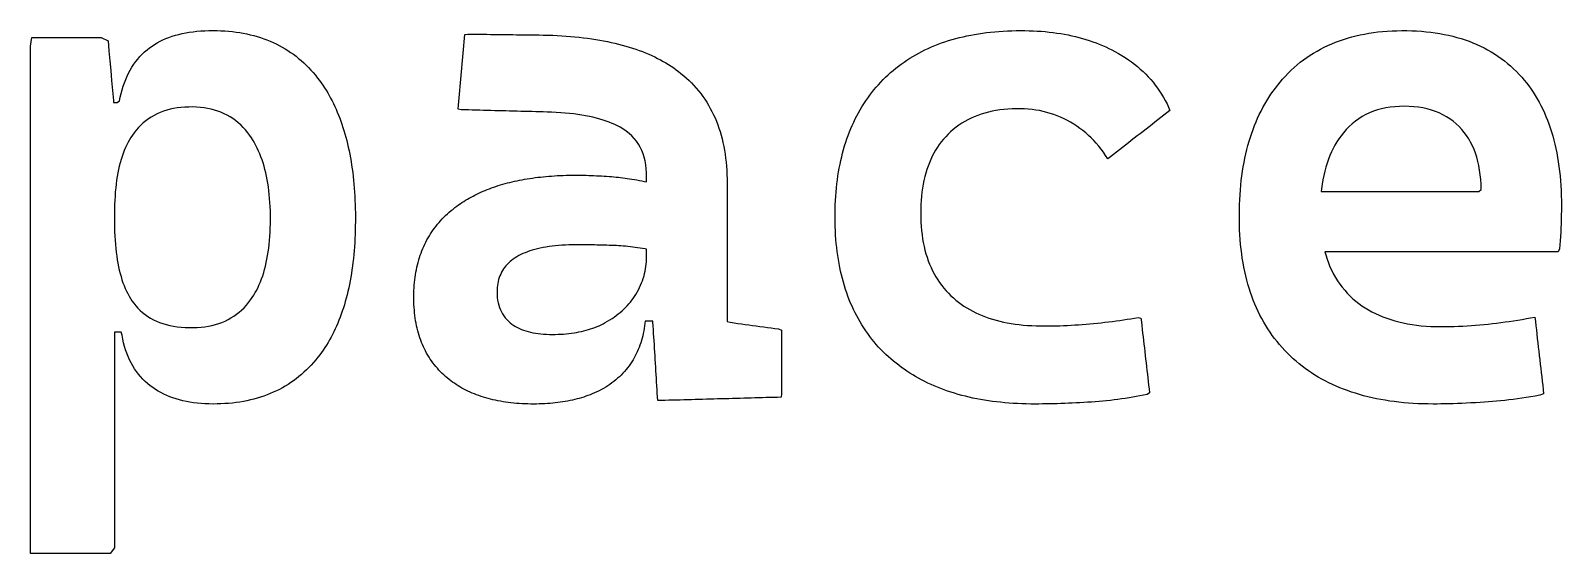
# Model space of a CAD drawing. Header units: millimetres. Extents: x 0 to 120, y 0 to 20.
# Drawn here: x 86.43 to 120, y 1.42 to 12.9 of the extents above; entities that cross this region are included whole.
import ezdxf

# ---------------------------------------------------------------- set-up
doc = ezdxf.new("R2010")
doc.units = ezdxf.units.MM
doc.layers.add('OUTLINE', color=7, linetype='Continuous')

msp = doc.modelspace()

# ---------------------------------------------------------------- linework, layer by layer
at = {"layer": 'OUTLINE'}
for points in [[(88.2441, 11.3171), (88.2466, 11.3171), (88.3235, 11.3171), (88.3756, 11.3516), (88.392, 11.4366), (88.4108, 11.5192), (88.432, 11.5995), (88.4556, 11.6774), (88.4816, 11.753), (88.51, 11.8262), (88.5408, 11.897), (88.5739, 11.9655), (88.6095, 12.0317), (88.6475, 12.0955), (88.6879, 12.157), (88.7307, 12.2161), (88.7759, 12.2728), (88.8235, 12.3272), (88.8735, 12.3792), (88.9259, 12.4289), (88.9806, 12.4763), (89.0348, 12.5189), (89.0891, 12.5578), (89.1455, 12.5947), (89.2041, 12.6294), (89.2648, 12.662), (89.3275, 12.6924), (89.3924, 12.7208), (89.4594, 12.747), (89.5286, 12.7712), (89.5998, 12.7932), (89.6732, 12.813), (89.7486, 12.8308), (89.8262, 12.8465), (89.9059, 12.86), (89.9878, 12.8714), (90.0717, 12.8807), (90.1578, 12.8879), (90.2459, 12.893), (90.3362, 12.896), (90.428, 12.8968), (90.515, 12.8957), (90.6007, 12.8928), (90.6853, 12.8882), (90.7687, 12.8817), (90.8509, 12.8735), (90.9319, 12.8635), (91.0118, 12.8517), (91.0905, 12.8381), (91.1679, 12.8227), (91.2442, 12.8055), (91.3194, 12.7865), (91.3933, 12.7657), (91.4661, 12.7432), (91.5376, 12.7188), (91.608, 12.6927), (91.6772, 12.6648), (91.7453, 12.6351), (91.8121, 12.6036), (91.8778, 12.5703), (91.9423, 12.5352), (92.0056, 12.4983), (92.0677, 12.4597), (92.1286, 12.4192), (92.1884, 12.377), (92.2469, 12.333), (92.3043, 12.2872), (92.3605, 12.2396), (92.4156, 12.1902), (92.4694, 12.139), (92.5221, 12.086), (92.5735, 12.0313), (92.6238, 11.9747), (92.6729, 11.9164), (92.7209, 11.8562), (92.7627, 11.801), (92.8002, 11.7491), (92.8368, 11.6961), (92.8724, 11.642), (92.9072, 11.5869), (92.941, 11.5307), (92.9739, 11.4735), (93.0059, 11.4151), (93.037, 11.3558), (93.0672, 11.2953), (93.0964, 11.2338), (93.1248, 11.1712), (93.1522, 11.1076), (93.1787, 11.0429), (93.2043, 10.9771), (93.2289, 10.9103), (93.2527, 10.8424), (93.2755, 10.7734), (93.2974, 10.7034), (93.3184, 10.6323), (93.3385, 10.5602), (93.3576, 10.487), (93.3759, 10.4127), (93.3932, 10.3373), (93.4096, 10.2609), (93.4251, 10.1834), (93.4397, 10.1049), (93.4533, 10.0253), (93.4661, 9.9446), (93.4779, 9.8629), (93.4888, 9.7801), (93.4988, 9.6962), (93.5079, 9.6112), (93.516, 9.5252), (93.5233, 9.4382), (93.5296, 9.3501), (93.535, 9.2609), (93.5395, 9.1706), (93.5431, 9.0793), (93.5457, 8.9869), (93.5474, 8.8934), (93.5483, 8.7989), (93.5482, 8.7037), (93.5471, 8.6094), (93.5451, 8.5162), (93.5422, 8.4241), (93.5383, 8.333), (93.5335, 8.2431), (93.5277, 8.1542), (93.521, 8.0664), (93.5133, 7.9797), (93.5047, 7.8942), (93.4951, 7.8097), (93.4846, 7.7262), (93.4732, 7.6439), (93.4608, 7.5627), (93.4475, 7.4825), (93.4332, 7.4035), (93.4179, 7.3255), (93.4018, 7.2486), (93.3846, 7.1729), (93.3666, 7.0982), (93.3476, 7.0246), (93.3276, 6.952), (93.3067, 6.8806), (93.2848, 6.8103), (93.262, 6.741), (93.2383, 6.6729), (93.2136, 6.6058), (93.188, 6.5398), (93.1614, 6.4749), (93.1339, 6.4111), (93.1054, 6.3484), (93.076, 6.2868), (93.0456, 6.2262), (93.0143, 6.1668), (92.982, 6.1085), (92.9488, 6.0512), (92.9147, 5.995), (92.8796, 5.9399), (92.8436, 5.8859), (92.8066, 5.833), (92.7687, 5.7812), (92.7277, 5.7278), (92.6796, 5.6683), (92.6303, 5.6105), (92.5798, 5.5545), (92.5281, 5.5003), (92.4753, 5.4479), (92.4213, 5.3972), (92.366, 5.3483), (92.3096, 5.3012), (92.252, 5.2559), (92.1932, 5.2124), (92.1333, 5.1706), (92.0721, 5.1306), (92.0098, 5.0924), (91.9462, 5.0559), (91.8815, 5.0213), (91.8156, 4.9884), (91.7485, 4.9573), (91.6802, 4.928), (91.6108, 4.9004), (91.5401, 4.8747), (91.4683, 4.8507), (91.3952, 4.8284), (91.321, 4.808), (91.2456, 4.7893), (91.169, 4.7725), (91.0913, 4.7573), (91.0123, 4.744), (90.9321, 4.7325), (90.8508, 4.7227), (90.7683, 4.7147), (90.6846, 4.7085), (90.5997, 4.704), (90.5136, 4.7014), (90.4263, 4.7005), (90.3371, 4.7016), (90.2498, 4.7049), (90.1643, 4.7105), (90.0806, 4.7183), (89.9989, 4.7283), (89.9189, 4.7405), (89.8409, 4.755), (89.7646, 4.7717), (89.6903, 4.7906), (89.6178, 4.8118), (89.5471, 4.8352), (89.4783, 4.8608), (89.4114, 4.8886), (89.3463, 4.9186), (89.283, 4.9509), (89.2216, 4.9854), (89.1621, 5.0222), (89.1044, 5.0611), (89.0486, 5.1023), (88.9913, 5.1486), (88.9367, 5.1973), (88.8846, 5.2483), (88.8352, 5.3017), (88.7884, 5.3574), (88.7443, 5.4155), (88.7027, 5.476), (88.6639, 5.5387), (88.6276, 5.6039), (88.594, 5.6714), (88.563, 5.7412), (88.5347, 5.8135), (88.509, 5.888), (88.4859, 5.9649), (88.4654, 6.0442), (88.4476, 6.1258), (88.4324, 6.2098), (88.408, 6.2802), (88.331, 6.2802), (88.2654, 6.2802), (88.2654, 6.1291), (88.2654, 5.9108), (88.2654, 5.6926), (88.2654, 5.4743), (88.2654, 5.2561), (88.2654, 5.0378), (88.2654, 4.8196), (88.2654, 4.6013), (88.2654, 4.3831), (88.2654, 4.1648), (88.2654, 3.9466), (88.2654, 3.7283), (88.2654, 3.5101), (88.2654, 3.2918), (88.2654, 3.0736), (88.2654, 2.8553), (88.2654, 2.6371), (88.2654, 2.4188), (88.2654, 2.2005), (88.2654, 1.9823), (88.2654, 1.764), (88.2654, 1.5458), (88.1711, 1.4219), (87.9528, 1.4219), (87.7346, 1.4219), (87.5163, 1.4219), (87.2981, 1.4219), (87.0798, 1.4219), (86.8616, 1.4219), (86.6433, 1.4219), (86.4251, 1.4219), (86.4251, 1.6401), (86.4251, 1.8584), (86.4251, 2.0766), (86.4251, 2.2949), (86.4251, 2.5131), (86.4251, 2.7314), (86.4251, 2.9496), (86.4251, 3.1679), (86.4251, 3.3861), (86.4251, 3.6044), (86.4251, 3.8226), (86.4251, 4.0409), (86.4251, 4.2591), (86.4251, 4.4774), (86.4251, 4.6956), (86.4251, 4.9139), (86.4251, 5.1321), (86.4251, 5.3504), (86.4251, 5.5686), (86.4251, 5.7869), (86.4251, 6.0051), (86.4251, 6.2234), (86.4251, 6.4416), (86.4251, 6.6599), (86.4251, 6.8782), (86.4251, 7.0964), (86.4251, 7.3147), (86.4251, 7.5329), (86.4251, 7.7512), (86.4251, 7.9694), (86.4251, 8.1877), (86.4251, 8.4059), (86.4251, 8.6242), (86.4251, 8.8424), (86.4251, 9.0607), (86.4251, 9.2789), (86.4251, 9.4972), (86.4251, 9.7154), (86.4251, 9.9337), (86.4251, 10.1519), (86.4251, 10.3702), (86.4251, 10.5884), (86.4251, 10.8067), (86.4251, 11.0249), (86.4251, 11.2432), (86.4251, 11.4614), (86.4251, 11.6797), (86.4251, 11.8979), (86.4251, 12.1162), (86.4251, 12.3344), (86.4251, 12.5527), (86.4482, 12.7478), (86.6664, 12.7478), (86.8847, 12.7478), (87.103, 12.7478), (87.3212, 12.7478), (87.5395, 12.7478), (87.7577, 12.7478), (87.976, 12.7478), (88.1233, 12.6703), (88.1427, 12.4529), (88.1621, 12.2355), (88.1815, 12.0181), (88.2009, 11.8007), (88.2203, 11.5833), (88.2397, 11.366)], [(100.0808, 6.4132), (100.0759, 6.4951), (100.0744, 6.5186), (100.0253, 6.5186), (99.9709, 6.5186), (99.9165, 6.5186), (99.9045, 6.5186), (99.8994, 6.4722), (99.8918, 6.415), (99.8831, 6.3588), (99.8733, 6.3036), (99.8622, 6.2492), (99.85, 6.1958), (99.8366, 6.1433), (99.822, 6.0918), (99.8062, 6.0411), (99.7893, 5.9914), (99.7712, 5.9427), (99.7519, 5.8949), (99.7315, 5.8479), (99.7099, 5.802), (99.6871, 5.7569), (99.6631, 5.7128), (99.638, 5.6696), (99.6116, 5.6274), (99.5826, 5.5837), (99.5515, 5.5399), (99.5193, 5.4972), (99.4858, 5.4556), (99.4512, 5.4151), (99.4155, 5.3758), (99.3785, 5.3375), (99.3404, 5.3004), (99.3011, 5.2645), (99.2607, 5.2296), (99.219, 5.1959), (99.1762, 5.1632), (99.1322, 5.1317), (99.087, 5.1014), (99.0407, 5.0721), (98.9932, 5.044), (98.9445, 5.0169), (98.8946, 4.991), (98.8436, 4.9663), (98.7914, 4.9426), (98.7411, 4.9213), (98.6959, 4.9033), (98.6499, 4.8861), (98.6032, 4.8696), (98.5558, 4.8539), (98.5077, 4.8389), (98.4589, 4.8247), (98.4094, 4.8113), (98.3592, 4.7986), (98.3083, 4.7868), (98.2567, 4.7756), (98.2044, 4.7653), (98.1514, 4.7557), (98.0977, 4.7469), (98.0432, 4.7388), (97.9881, 4.7315), (97.9323, 4.725), (97.8757, 4.7193), (97.8185, 4.7143), (97.7605, 4.7101), (97.7019, 4.7066), (97.6425, 4.7039), (97.5824, 4.702), (97.5217, 4.7009), (97.4602, 4.7005), (97.3951, 4.7009), (97.3308, 4.7021), (97.2673, 4.7042), (97.2045, 4.7072), (97.1425, 4.7109), (97.0813, 4.7155), (97.0208, 4.7209), (96.9611, 4.7272), (96.9022, 4.7343), (96.8441, 4.7423), (96.7867, 4.751), (96.7301, 4.7606), (96.6742, 4.7711), (96.6191, 4.7824), (96.5648, 4.7945), (96.5113, 4.8074), (96.4585, 4.8212), (96.4065, 4.8358), (96.3553, 4.8513), (96.3048, 4.8676), (96.2551, 4.8847), (96.2062, 4.9027), (96.1581, 4.9215), (96.1107, 4.9411), (96.0641, 4.9616), (96.0182, 4.9829), (95.9731, 5.005), (95.9288, 5.028), (95.8853, 5.0518), (95.8425, 5.0765), (95.8005, 5.1019), (95.7593, 5.1283), (95.7188, 5.1554), (95.6791, 5.1834), (95.6402, 5.2122), (95.602, 5.2419), (95.5646, 5.2724), (95.528, 5.3037), (95.49, 5.3379), (95.4523, 5.3735), (95.4158, 5.41), (95.3803, 5.4472), (95.346, 5.4853), (95.3128, 5.5242), (95.2807, 5.5639), (95.2496, 5.6044), (95.2197, 5.6458), (95.1909, 5.6879), (95.1632, 5.7308), (95.1366, 5.7746), (95.1111, 5.8192), (95.0868, 5.8646), (95.0635, 5.9108), (95.0413, 5.9578), (95.0202, 6.0056), (95.0003, 6.0543), (94.9814, 6.1037), (94.9637, 6.154), (94.947, 6.2051), (94.9315, 6.257), (94.9171, 6.3097), (94.9038, 6.3632), (94.8915, 6.4175), (94.8804, 6.4727), (94.8704, 6.5287), (94.8615, 6.5854), (94.8537, 6.643), (94.847, 6.7014), (94.8415, 6.7606), (94.837, 6.8206), (94.8336, 6.8815), (94.8313, 6.9431), (94.8302, 7.0056), (94.8301, 7.0681), (94.8311, 7.1293), (94.8332, 7.1898), (94.8363, 7.2496), (94.8404, 7.3087), (94.8456, 7.3672), (94.8519, 7.425), (94.8592, 7.482), (94.8676, 7.5384), (94.877, 7.5941), (94.8874, 7.6491), (94.8989, 7.7035), (94.9115, 7.7571), (94.9251, 7.8101), (94.9398, 7.8623), (94.9555, 7.9139), (94.9723, 7.9648), (94.9901, 8.015), (95.009, 8.0645), (95.0289, 8.1134), (95.0499, 8.1615), (95.0719, 8.209), (95.095, 8.2558), (95.1191, 8.3018), (95.1443, 8.3472), (95.1705, 8.392), (95.1978, 8.436), (95.2262, 8.4793), (95.2555, 8.522), (95.286, 8.5639), (95.3175, 8.6052), (95.35, 8.6458), (95.3836, 8.6857), (95.4183, 8.7249), (95.4539, 8.7635), (95.4907, 8.8013), (95.5285, 8.8385), (95.5673, 8.8749), (95.6072, 8.9107), (95.6482, 8.9458), (95.6902, 8.9802), (95.7333, 9.0139), (95.7733, 9.044), (95.8105, 9.0708), (95.8482, 9.0971), (95.8866, 9.1229), (95.9255, 9.1481), (95.9651, 9.1728), (96.0052, 9.1969), (96.046, 9.2205), (96.0873, 9.2436), (96.1293, 9.2661), (96.1719, 9.2881), (96.215, 9.3095), (96.2588, 9.3304), (96.3031, 9.3507), (96.3481, 9.3705), (96.3936, 9.3898), (96.4398, 9.4085), (96.4865, 9.4267), (96.5339, 9.4443), (96.5818, 9.4614), (96.6304, 9.478), (96.6795, 9.494), (96.7293, 9.5095), (96.7796, 9.5244), (96.8306, 9.5388), (96.8821, 9.5526), (96.9343, 9.5659), (96.987, 9.5787), (97.0404, 9.5909), (97.0943, 9.6026), (97.1489, 9.6137), (97.204, 9.6243), (97.2598, 9.6343), (97.3161, 9.6438), (97.3731, 9.6528), (97.4306, 9.6612), (97.4888, 9.6691), (97.5475, 9.6765), (97.6069, 9.6833), (97.6668, 9.6895), (97.7274, 9.6952), (97.7885, 9.7004), (97.8503, 9.705), (97.9126, 9.7091), (97.9756, 9.7127), (98.0391, 9.7157), (98.1033, 9.7182), (98.168, 9.7201), (98.2334, 9.7215), (98.2993, 9.7223), (98.3659, 9.7226), (98.4276, 9.7225), (98.4884, 9.722), (98.5485, 9.7212), (98.6079, 9.7201), (98.6667, 9.7187), (98.7247, 9.717), (98.782, 9.7149), (98.8386, 9.7126), (98.8946, 9.7099), (98.9498, 9.7069), (99.0043, 9.7036), (99.0582, 9.7), (99.1113, 9.696), (99.1638, 9.6918), (99.2155, 9.6872), (99.2666, 9.6823), (99.3169, 9.6771), (99.3666, 9.6716), (99.4156, 9.6657), (99.4638, 9.6595), (99.5114, 9.6531), (99.5604, 9.6459), (99.6155, 9.6375), (99.6704, 9.6285), (99.7249, 9.619), (99.7792, 9.6091), (99.8332, 9.5986), (99.887, 9.5877), (99.934, 9.5776), (99.934, 9.6063), (99.934, 9.6883), (99.9336, 9.7748), (99.9291, 9.8656), (99.9196, 9.953), (99.9051, 10.037), (99.8857, 10.1176), (99.8613, 10.1948), (99.8319, 10.2687), (99.7975, 10.3392), (99.7581, 10.4063), (99.7138, 10.47), (99.6644, 10.5304), (99.6101, 10.5873), (99.5508, 10.6409), (99.4865, 10.6911), (99.4173, 10.7379), (99.3563, 10.7741), (99.3003, 10.8042), (99.2416, 10.8329), (99.1805, 10.8602), (99.1167, 10.8861), (99.0504, 10.9106), (98.9815, 10.9336), (98.9101, 10.9553), (98.8361, 10.9755), (98.7596, 10.9944), (98.6805, 11.0118), (98.5988, 11.0279), (98.5145, 11.0425), (98.4277, 11.0557), (98.3384, 11.0676), (98.2465, 11.078), (98.152, 11.087), (98.0549, 11.0946), (97.9553, 11.1008), (97.8532, 11.1056), (97.7523, 11.1089), (97.6703, 11.111), (97.5883, 11.1132), (97.5062, 11.1154), (97.4242, 11.1176), (97.3422, 11.1197), (97.2601, 11.1219), (97.1781, 11.1241), (97.096, 11.1263), (97.014, 11.1284), (96.932, 11.1306), (96.8499, 11.1328), (96.7679, 11.135), (96.6859, 11.1372), (96.6038, 11.1393), (96.5218, 11.1415), (96.4398, 11.1437), (96.3577, 11.1459), (96.2757, 11.148), (96.1936, 11.1502), (96.1116, 11.1524), (96.0296, 11.1546), (95.9475, 11.1567), (95.8655, 11.1589), (95.8, 11.1758), (95.8074, 11.2576), (95.8147, 11.3393), (95.822, 11.4211), (95.8294, 11.5028), (95.8367, 11.5845), (95.844, 11.6663), (95.8513, 11.748), (95.8587, 11.8297), (95.866, 11.9115), (95.8733, 11.9932), (95.8807, 12.0749), (95.888, 12.1567), (95.8953, 12.2384), (95.9027, 12.3202), (95.91, 12.4019), (95.9173, 12.4836), (95.9246, 12.5654), (95.932, 12.6471), (95.9393, 12.7288), (95.9466, 12.8106), (96.0181, 12.8213), (96.1001, 12.8202), (96.1822, 12.8191), (96.2642, 12.818), (96.3463, 12.8169), (96.4283, 12.8158), (96.5104, 12.8147), (96.5925, 12.8136), (96.6745, 12.8125), (96.7566, 12.8114), (96.8386, 12.8104), (96.9207, 12.8093), (97.0027, 12.8082), (97.0848, 12.8071), (97.1669, 12.806), (97.2489, 12.8049), (97.331, 12.8038), (97.413, 12.8027), (97.4951, 12.8016), (97.5771, 12.8005), (97.6707, 12.7991), (97.774, 12.7965), (97.8758, 12.793), (97.9764, 12.7885), (98.0756, 12.7829), (98.1734, 12.7764), (98.2698, 12.7688), (98.3649, 12.7603), (98.4587, 12.7507), (98.551, 12.7402), (98.6421, 12.7286), (98.7317, 12.7161), (98.82, 12.7025), (98.907, 12.6879), (98.9925, 12.6724), (99.0768, 12.6558), (99.1596, 12.6382), (99.2411, 12.6196), (99.3213, 12.6001), (99.4001, 12.5795), (99.4775, 12.5579), (99.5535, 12.5353), (99.6283, 12.5117), (99.7016, 12.4871), (99.7736, 12.4615), (99.8442, 12.4349), (99.9135, 12.4073), (99.9814, 12.3787), (100.0479, 12.3491), (100.1131, 12.3185), (100.177, 12.2869), (100.2394, 12.2543), (100.3005, 12.2207), (100.3603, 12.1861), (100.4187, 12.1504), (100.4757, 12.1138), (100.5314, 12.0762), (100.5857, 12.0376), (100.6386, 11.9979), (100.6902, 11.9573), (100.7503, 11.9073), (100.8092, 11.8553), (100.8663, 11.8019), (100.9215, 11.7471), (100.9748, 11.6908), (101.0262, 11.6332), (101.0757, 11.5741), (101.1233, 11.5137), (101.169, 11.4518), (101.2129, 11.3885), (101.2548, 11.3239), (101.2949, 11.2578), (101.3331, 11.1903), (101.3694, 11.1214), (101.4038, 11.0511), (101.4363, 10.9794), (101.4669, 10.9063), (101.4956, 10.8318), (101.5225, 10.7558), (101.5474, 10.6785), (101.5705, 10.5997), (101.5916, 10.5196), (101.6109, 10.438), (101.6283, 10.3551), (101.6438, 10.2707), (101.6574, 10.1849), (101.6691, 10.0978), (101.679, 10.0092), (101.6869, 9.9192), (101.693, 9.8278), (101.6971, 9.735), (101.6994, 9.6408), (101.6999, 9.5493), (101.6999, 9.4672), (101.6999, 9.3852), (101.6999, 9.3031), (101.6999, 9.221), (101.6999, 9.139), (101.6999, 9.0569), (101.6999, 8.9748), (101.6999, 8.8928), (101.6999, 8.8107), (101.6999, 8.7287), (101.6999, 8.6466), (101.6999, 8.5645), (101.6999, 8.4825), (101.6999, 8.4004), (101.6999, 8.3183), (101.6999, 8.2363), (101.6999, 8.1542), (101.6999, 8.0721), (101.6999, 7.9901), (101.6999, 7.908), (101.6999, 7.8259), (101.6999, 7.7439), (101.6999, 7.6618), (101.6999, 7.5797), (101.6999, 7.4977), (101.6999, 7.4156), (101.6999, 7.3336), (101.6999, 7.2515), (101.6999, 7.1694), (101.6999, 7.0874), (101.6999, 7.0053), (101.6999, 6.9232), (101.6999, 6.8412), (101.6999, 6.7591), (101.6999, 6.677), (101.6999, 6.595), (101.6999, 6.5129), (101.772, 6.4937), (101.8533, 6.4825), (101.9346, 6.4714), (102.0159, 6.4602), (102.0972, 6.449), (102.1785, 6.4378), (102.2598, 6.4267), (102.3411, 6.4155), (102.4224, 6.4043), (102.5037, 6.3932), (102.585, 6.382), (102.6663, 6.3708), (102.7476, 6.3596), (102.8289, 6.3485), (102.8921, 6.3216), (102.8921, 6.2395), (102.8921, 6.1574), (102.8921, 6.0754), (102.8921, 5.9933), (102.8921, 5.9113), (102.8921, 5.8292), (102.8921, 5.7471), (102.8921, 5.6651), (102.8921, 5.583), (102.8921, 5.5009), (102.8921, 5.4189), (102.8921, 5.3368), (102.8921, 5.2547), (102.8921, 5.1727), (102.8921, 5.0906), (102.8921, 5.0085), (102.8921, 4.9265), (102.8871, 4.8493), (102.805, 4.8471), (102.723, 4.8448), (102.641, 4.8426), (102.5589, 4.8403), (102.4769, 4.8381), (102.3949, 4.8358), (102.3128, 4.8336), (102.2308, 4.8313), (102.1488, 4.829), (102.0667, 4.8268), (101.9847, 4.8245), (101.9027, 4.8223), (101.8206, 4.82), (101.7386, 4.8178), (101.6566, 4.8155), (101.5745, 4.8132), (101.4925, 4.811), (101.4105, 4.8087), (101.3284, 4.8065), (101.2464, 4.8042), (101.1644, 4.802), (101.0823, 4.7997), (101.0003, 4.7975), (100.9183, 4.7952), (100.8362, 4.7929), (100.7542, 4.7907), (100.6722, 4.7884), (100.5901, 4.7862), (100.5081, 4.7839), (100.4261, 4.7817), (100.344, 4.7794), (100.262, 4.7771), (100.18, 4.7749), (100.175, 4.8568), (100.17, 4.9387), (100.1651, 5.0206), (100.1601, 5.1026), (100.1552, 5.1845), (100.1502, 5.2664), (100.1453, 5.3483), (100.1403, 5.4302), (100.1353, 5.5121), (100.1304, 5.594), (100.1254, 5.676), (100.1205, 5.7579), (100.1155, 5.8398), (100.1106, 5.9217), (100.1056, 6.0036), (100.1006, 6.0855), (100.0957, 6.1674), (100.0907, 6.2494), (100.0858, 6.3313)], [(108.6184, 4.7012), (108.5381, 4.7007), (108.4581, 4.7005), (108.3597, 4.7011), (108.2624, 4.7028), (108.1662, 4.7058), (108.071, 4.7099), (107.9768, 4.7152), (107.8838, 4.7216), (107.7918, 4.7293), (107.7008, 4.7381), (107.6109, 4.7481), (107.5221, 4.7593), (107.4343, 4.7716), (107.3476, 4.7852), (107.262, 4.7999), (107.1774, 4.8158), (107.0938, 4.8328), (107.0114, 4.851), (106.93, 4.8705), (106.8496, 4.891), (106.7703, 4.9128), (106.6921, 4.9357), (106.615, 4.9599), (106.5389, 4.9852), (106.4638, 5.0116), (106.3898, 5.0393), (106.3169, 5.0681), (106.2451, 5.0981), (106.1743, 5.1293), (106.1045, 5.1616), (106.0358, 5.1951), (105.9682, 5.2298), (105.9017, 5.2657), (105.8362, 5.3028), (105.7717, 5.341), (105.7084, 5.3804), (105.6461, 5.421), (105.5848, 5.4628), (105.5246, 5.5057), (105.4655, 5.5498), (105.4074, 5.5951), (105.3504, 5.6416), (105.2944, 5.6892), (105.2396, 5.738), (105.1846, 5.7891), (105.1299, 5.8423), (105.0766, 5.8966), (105.0247, 5.952), (104.9741, 6.0086), (104.9249, 6.0662), (104.8771, 6.125), (104.8306, 6.1849), (104.7855, 6.2459), (104.7419, 6.308), (104.6995, 6.3713), (104.6586, 6.4356), (104.619, 6.5011), (104.5808, 6.5677), (104.544, 6.6354), (104.5086, 6.7042), (104.4745, 6.7741), (104.4418, 6.8452), (104.4105, 6.9174), (104.3805, 6.9906), (104.352, 7.065), (104.3248, 7.1405), (104.299, 7.2172), (104.2745, 7.2949), (104.2515, 7.3738), (104.2298, 7.4537), (104.2095, 7.5348), (104.1905, 7.617), (104.173, 7.7003), (104.1568, 7.7848), (104.142, 7.8703), (104.1285, 7.957), (104.1165, 8.0448), (104.1058, 8.1337), (104.0965, 8.2237), (104.0885, 8.3148), (104.082, 8.4071), (104.0768, 8.5004), (104.073, 8.5949), (104.0705, 8.6905), (104.0695, 8.7872), (104.0698, 8.8843), (104.0714, 8.9803), (104.0744, 9.0752), (104.0787, 9.169), (104.0844, 9.2618), (104.0914, 9.3534), (104.0997, 9.444), (104.1093, 9.5334), (104.1203, 9.6218), (104.1327, 9.7091), (104.1463, 9.7953), (104.1613, 9.8804), (104.1777, 9.9644), (104.1953, 10.0473), (104.2143, 10.1291), (104.2347, 10.2098), (104.2564, 10.2895), (104.2794, 10.368), (104.3037, 10.4455), (104.3294, 10.5218), (104.3565, 10.5971), (104.3848, 10.6713), (104.4145, 10.7444), (104.4455, 10.8164), (104.4779, 10.8873), (104.5116, 10.9571), (104.5467, 11.0258), (104.583, 11.0935), (104.6207, 11.16), (104.6598, 11.2255), (104.7002, 11.2898), (104.7419, 11.3531), (104.785, 11.4153), (104.8293, 11.4764), (104.8751, 11.5363), (104.9221, 11.5952), (104.9705, 11.6531), (105.0203, 11.7098), (105.0713, 11.7654), (105.1237, 11.8199), (105.1771, 11.8729), (105.2315, 11.9246), (105.287, 11.9749), (105.3437, 12.0239), (105.4015, 12.0715), (105.4605, 12.1178), (105.5206, 12.1627), (105.5818, 12.2064), (105.6441, 12.2487), (105.7076, 12.2896), (105.7722, 12.3292), (105.8379, 12.3675), (105.9048, 12.4044), (105.9728, 12.44), (106.042, 12.4743), (106.1122, 12.5073), (106.1836, 12.5388), (106.2562, 12.5691), (106.3298, 12.598), (106.4046, 12.6256), (106.4806, 12.6519), (106.5576, 12.6768), (106.6358, 12.7004), (106.7151, 12.7226), (106.7956, 12.7435), (106.8772, 12.7631), (106.9599, 12.7813), (107.0438, 12.7982), (107.1287, 12.8138), (107.2149, 12.828), (107.3021, 12.8409), (107.3905, 12.8525), (107.48, 12.8627), (107.5706, 12.8716), (107.6624, 12.8791), (107.7553, 12.8853), (107.8494, 12.8902), (107.9445, 12.8937), (108.0408, 12.8959), (108.1383, 12.8968), (108.2316, 12.8963), (108.3231, 12.8944), (108.4136, 12.8912), (108.5031, 12.8866), (108.5915, 12.8806), (108.6788, 12.8733), (108.7652, 12.8645), (108.8505, 12.8544), (108.9347, 12.8429), (109.0179, 12.8301), (109.1001, 12.8158), (109.1812, 12.8002), (109.2613, 12.7832), (109.3404, 12.7648), (109.4184, 12.7451), (109.4954, 12.724), (109.5713, 12.7015), (109.6462, 12.6776), (109.72, 12.6524), (109.7929, 12.6258), (109.8646, 12.5978), (109.9354, 12.5684), (110.0051, 12.5377), (110.0737, 12.5056), (110.1413, 12.4721), (110.2083, 12.437), (110.285, 12.3944), (110.3595, 12.3503), (110.4321, 12.3045), (110.5025, 12.2573), (110.5709, 12.2084), (110.6373, 12.158), (110.7016, 12.1061), (110.7638, 12.0526), (110.824, 11.9975), (110.8821, 11.9408), (110.9382, 11.8826), (110.9922, 11.8228), (111.0441, 11.7615), (111.094, 11.6986), (111.1418, 11.6341), (111.1876, 11.5681), (111.2314, 11.5005), (111.273, 11.4314), (111.3126, 11.3607), (111.3502, 11.2884), (111.3857, 11.2146), (111.4107, 11.1413), (111.3459, 11.0907), (111.281, 11.04), (111.2162, 10.9893), (111.1513, 10.9386), (111.0864, 10.8879), (111.0216, 10.8373), (110.9567, 10.7866), (110.8919, 10.7359), (110.827, 10.6852), (110.7622, 10.6345), (110.6973, 10.5839), (110.6324, 10.5332), (110.5676, 10.4825), (110.5027, 10.4318), (110.4379, 10.3811), (110.373, 10.3305), (110.3082, 10.2798), (110.2433, 10.2291), (110.1785, 10.1784), (110.1136, 10.1277), (110.0499, 10.0848), (110.0033, 10.1572), (109.9549, 10.2271), (109.9047, 10.2948), (109.8527, 10.36), (109.799, 10.423), (109.7435, 10.4836), (109.6863, 10.5418), (109.6273, 10.5977), (109.5665, 10.6513), (109.5039, 10.7025), (109.4396, 10.7514), (109.3735, 10.7979), (109.3057, 10.842), (109.2361, 10.8839), (109.1644, 10.9235), (109.0914, 10.9604), (109.0174, 10.9945), (108.9425, 11.0258), (108.8665, 11.0542), (108.7896, 11.0798), (108.7117, 11.1026), (108.6327, 11.1225), (108.5528, 11.1396), (108.4719, 11.1539), (108.3899, 11.1653), (108.307, 11.1739), (108.2231, 11.1796), (108.1382, 11.1825), (108.0479, 11.1826), (107.9538, 11.18), (107.8618, 11.1747), (107.7718, 11.1668), (107.6837, 11.1562), (107.5977, 11.1429), (107.5137, 11.1269), (107.4317, 11.1082), (107.3517, 11.0869), (107.2737, 11.0629), (107.1978, 11.0363), (107.1238, 11.0069), (107.0518, 10.9749), (106.9818, 10.9402), (106.9139, 10.9029), (106.8479, 10.8628), (106.784, 10.8201), (106.722, 10.7748), (106.6621, 10.7267), (106.6042, 10.676), (106.5483, 10.6226), (106.4954, 10.5676), (106.4466, 10.5124), (106.4, 10.4552), (106.3557, 10.3959), (106.3137, 10.3346), (106.274, 10.2713), (106.2366, 10.2059), (106.2014, 10.1385), (106.1685, 10.069), (106.1379, 9.9975), (106.1096, 9.924), (106.0835, 9.8484), (106.0597, 9.7708), (106.0382, 9.6911), (106.019, 9.6094), (106.0021, 9.5257), (105.9874, 9.4399), (105.975, 9.3521), (105.9649, 9.2623), (105.957, 9.1704), (105.9515, 9.0765), (105.9482, 8.9806), (105.9472, 8.8826), (105.9484, 8.7857), (105.952, 8.6907), (105.9578, 8.5976), (105.966, 8.5064), (105.9764, 8.417), (105.9892, 8.3296), (106.0042, 8.244), (106.0216, 8.1603), (106.0412, 8.0785), (106.0631, 7.9986), (106.0873, 7.9206), (106.1138, 7.8445), (106.1426, 7.7703), (106.1737, 7.6979), (106.2071, 7.6275), (106.2428, 7.5589), (106.2807, 7.4922), (106.321, 7.4275), (106.3636, 7.3646), (106.4084, 7.3036), (106.4556, 7.2444), (106.505, 7.1872), (106.5567, 7.1319), (106.6108, 7.0784), (106.6658, 7.028), (106.721, 6.9809), (106.778, 6.9358), (106.8367, 6.8925), (106.8972, 6.8511), (106.9595, 6.8116), (107.0236, 6.7739), (107.0894, 6.7382), (107.157, 6.7043), (107.2264, 6.6722), (107.2975, 6.6421), (107.3705, 6.6138), (107.4452, 6.5874), (107.5216, 6.5628), (107.5999, 6.5402), (107.6799, 6.5194), (107.7617, 6.5005), (107.8453, 6.4834), (107.9307, 6.4682), (108.0178, 6.455), (108.1067, 6.4435), (108.1974, 6.434), (108.2898, 6.4263), (108.384, 6.4205), (108.48, 6.4166), (108.5778, 6.4145), (108.6702, 6.4142), (108.7527, 6.4148), (108.8351, 6.4159), (108.9174, 6.4177), (108.9997, 6.42), (109.082, 6.423), (109.1642, 6.4265), (109.2464, 6.4306), (109.3285, 6.4354), (109.4106, 6.4407), (109.4926, 6.4467), (109.5746, 6.4532), (109.6565, 6.4603), (109.7388, 6.4681), (109.8221, 6.4765), (109.9052, 6.4853), (109.9879, 6.4946), (110.0704, 6.5044), (110.1525, 6.5145), (110.2343, 6.5251), (110.3157, 6.5362), (110.3969, 6.5477), (110.4778, 6.5597), (110.5583, 6.5721), (110.6385, 6.5849), (110.7184, 6.5982), (110.7781, 6.5848), (110.7876, 6.503), (110.797, 6.4213), (110.8064, 6.3395), (110.8158, 6.2577), (110.8252, 6.176), (110.8346, 6.0942), (110.844, 6.0124), (110.8534, 5.9306), (110.8628, 5.8489), (110.8722, 5.7671), (110.8817, 5.6853), (110.8911, 5.6036), (110.9005, 5.5218), (110.9099, 5.44), (110.9193, 5.3583), (110.9287, 5.2765), (110.9381, 5.1947), (110.9475, 5.1129), (110.9569, 5.0312), (110.9664, 4.9494), (110.915, 4.9122), (110.836, 4.8957), (110.7567, 4.8799), (110.677, 4.8648), (110.5969, 4.8505), (110.5165, 4.837), (110.4356, 4.8242), (110.3544, 4.8122), (110.2728, 4.801), (110.1908, 4.7905), (110.1085, 4.7807), (110.0258, 4.7717), (109.9427, 4.7635), (109.8592, 4.756), (109.7753, 4.7493), (109.691, 4.7433), (109.6066, 4.7378), (109.5225, 4.7326), (109.4387, 4.7279), (109.3553, 4.7235), (109.2721, 4.7195), (109.1893, 4.7159), (109.1068, 4.7127), (109.0246, 4.7098), (108.9427, 4.7073), (108.8611, 4.7052), (108.7799, 4.7035), (108.699, 4.7022)], [(114.8491, 8.0387), (114.8127, 8.0387), (114.8312, 7.9723), (114.8595, 7.8836), (114.8907, 7.7974), (114.9249, 7.7137), (114.9621, 7.6324), (115.0022, 7.5536), (115.0453, 7.4773), (115.0914, 7.4034), (115.1404, 7.332), (115.1924, 7.263), (115.2473, 7.1966), (115.3052, 7.1325), (115.366, 7.071), (115.4287, 7.0129), (115.4925, 6.9585), (115.5585, 6.9067), (115.6268, 6.8574), (115.6975, 6.8106), (115.7704, 6.7664), (115.8456, 6.7246), (115.9231, 6.6854), (116.003, 6.6487), (116.0851, 6.6145), (116.1695, 6.5829), (116.2562, 6.5537), (116.3452, 6.5271), (116.4366, 6.503), (116.5302, 6.4814), (116.6261, 6.4623), (116.7243, 6.4458), (116.8248, 6.4318), (116.9276, 6.4202), (117.0327, 6.4113), (117.1402, 6.4048), (117.2499, 6.4008), (117.3619, 6.3994), (117.4586, 6.3998), (117.5538, 6.4011), (117.6487, 6.4034), (117.7433, 6.4066), (117.8376, 6.4108), (117.9316, 6.4159), (118.0252, 6.422), (118.1185, 6.4289), (118.2116, 6.4369), (118.3043, 6.4457), (118.3967, 6.4555), (118.4882, 6.4661), (118.5801, 6.4772), (118.6723, 6.4891), (118.7648, 6.5017), (118.8576, 6.5149), (118.9507, 6.5288), (119.0441, 6.5433), (119.1378, 6.5586), (119.2318, 6.5745), (119.3261, 6.5911), (119.4191, 6.6061), (119.4297, 6.5126), (119.4404, 6.4191), (119.4511, 6.3255), (119.4617, 6.232), (119.4724, 6.1385), (119.4831, 6.0449), (119.4937, 5.9514), (119.5044, 5.8579), (119.5151, 5.7643), (119.5258, 5.6708), (119.5364, 5.5773), (119.5471, 5.4837), (119.5578, 5.3902), (119.5684, 5.2967), (119.5791, 5.2031), (119.5898, 5.1096), (119.6004, 5.0161), (119.6111, 4.9225), (119.5261, 4.8934), (119.426, 4.876), (119.3271, 4.8596), (119.2294, 4.8441), (119.1328, 4.8295), (119.0373, 4.8158), (118.9431, 4.8031), (118.8499, 4.7914), (118.758, 4.7805), (118.6671, 4.7706), (118.5775, 4.7617), (118.489, 4.7537), (118.4016, 4.7466), (118.3154, 4.7405), (118.2201, 4.7346), (118.1158, 4.7287), (118.0137, 4.7233), (117.9137, 4.7185), (117.8158, 4.7143), (117.7201, 4.7106), (117.6266, 4.7075), (117.5352, 4.705), (117.4459, 4.703), (117.3588, 4.7016), (117.2739, 4.7008), (117.1911, 4.7005), (117.0792, 4.7013), (116.9688, 4.7037), (116.8598, 4.7078), (116.7522, 4.7135), (116.646, 4.7208), (116.5413, 4.7297), (116.4379, 4.7403), (116.336, 4.7525), (116.2354, 4.7663), (116.1363, 4.7817), (116.0386, 4.7988), (115.9424, 4.8175), (115.8475, 4.8378), (115.754, 4.8597), (115.662, 4.8833), (115.5714, 4.9085), (115.4822, 4.9353), (115.3944, 4.9637), (115.308, 4.9938), (115.223, 5.0255), (115.1395, 5.0588), (115.0573, 5.0937), (114.9766, 5.1303), (114.8973, 5.1684), (114.8194, 5.2083), (114.7429, 5.2497), (114.6679, 5.2928), (114.5942, 5.3374), (114.522, 5.3837), (114.4512, 5.4317), (114.3818, 5.4812), (114.3138, 5.5324), (114.2472, 5.5852), (114.182, 5.6397), (114.1183, 5.6957), (114.0559, 5.7534), (113.9942, 5.8136), (113.934, 5.8754), (113.8755, 5.9387), (113.8189, 6.0035), (113.764, 6.0698), (113.7108, 6.1375), (113.6594, 6.2067), (113.6098, 6.2773), (113.562, 6.3495), (113.5159, 6.4231), (113.4716, 6.4982), (113.429, 6.5747), (113.3882, 6.6528), (113.3492, 6.7323), (113.3119, 6.8133), (113.2764, 6.8957), (113.2427, 6.9796), (113.2107, 7.065), (113.1805, 7.1519), (113.152, 7.2403), (113.1253, 7.3301), (113.1004, 7.4214), (113.0772, 7.5142), (113.0558, 7.6084), (113.0362, 7.7041), (113.0183, 7.8013), (113.0022, 7.9), (112.9878, 8.0001), (112.9752, 8.1017), (112.9644, 8.2048), (112.9554, 8.3093), (112.9481, 8.4154), (112.9425, 8.5229), (112.9388, 8.6318), (112.9368, 8.7423), (112.9365, 8.8544), (112.9379, 8.9662), (112.9409, 9.0766), (112.9455, 9.1855), (112.9517, 9.2929), (112.9595, 9.3988), (112.9689, 9.5033), (112.9799, 9.6063), (112.9926, 9.7078), (113.0068, 9.8079), (113.0226, 9.9064), (113.0401, 10.0035), (113.0591, 10.0992), (113.0798, 10.1933), (113.1021, 10.286), (113.1259, 10.3772), (113.1514, 10.467), (113.1785, 10.5552), (113.2072, 10.642), (113.2375, 10.7273), (113.2694, 10.8112), (113.3029, 10.8936), (113.338, 10.9745), (113.3748, 11.0539), (113.4131, 11.1318), (113.453, 11.2083), (113.4946, 11.2833), (113.5377, 11.3569), (113.5825, 11.4289), (113.6289, 11.4995), (113.6768, 11.5686), (113.7264, 11.6363), (113.7776, 11.7024), (113.8304, 11.7671), (113.8853, 11.8309), (113.9462, 11.8979), (114.0087, 11.9627), (114.0728, 12.0253), (114.1384, 12.0858), (114.2055, 12.1441), (114.2743, 12.2002), (114.3446, 12.2541), (114.4164, 12.3059), (114.4899, 12.3555), (114.5648, 12.4029), (114.6414, 12.4481), (114.7195, 12.4912), (114.7992, 12.5321), (114.8804, 12.5708), (114.9632, 12.6074), (115.0475, 12.6417), (115.1334, 12.6739), (115.2209, 12.704), (115.3099, 12.7318), (115.4005, 12.7575), (115.4927, 12.781), (115.5864, 12.8024), (115.6817, 12.8216), (115.7785, 12.8386), (115.8769, 12.8534), (115.9769, 12.866), (116.0784, 12.8765), (116.1815, 12.8848), (116.2862, 12.8909), (116.3924, 12.8949), (116.5002, 12.8967), (116.6095, 12.8963), (116.7178, 12.8937), (116.8244, 12.889), (116.9293, 12.882), (117.0326, 12.8729), (117.1342, 12.8616), (117.2341, 12.8481), (117.3324, 12.8325), (117.429, 12.8146), (117.5239, 12.7946), (117.6172, 12.7724), (117.7089, 12.748), (117.7988, 12.7214), (117.8871, 12.6926), (117.9738, 12.6617), (118.0587, 12.6285), (118.1421, 12.5932), (118.2237, 12.5557), (118.3037, 12.516), (118.3821, 12.4742), (118.4587, 12.4301), (118.5337, 12.3839), (118.6071, 12.3355), (118.6788, 12.2849), (118.7488, 12.2321), (118.8172, 12.1771), (118.8839, 12.12), (118.9489, 12.0606), (119.0123, 11.9991), (119.074, 11.9354), (119.131, 11.873), (119.1846, 11.8107), (119.2365, 11.7467), (119.2867, 11.681), (119.3352, 11.6136), (119.382, 11.5446), (119.4271, 11.4738), (119.4705, 11.4014), (119.5122, 11.3274), (119.5522, 11.2517), (119.5904, 11.1742), (119.627, 11.0952), (119.6618, 11.0144), (119.695, 10.932), (119.7264, 10.8479), (119.7561, 10.7621), (119.7841, 10.6747), (119.8104, 10.5855), (119.835, 10.4948), (119.8579, 10.4023), (119.8791, 10.3081), (119.8986, 10.2123), (119.9164, 10.1148), (119.9324, 10.0157), (119.9468, 9.9149), (119.9594, 9.8124), (119.9703, 9.7082), (119.9796, 9.6023), (119.9871, 9.4948), (119.9929, 9.3856), (119.997, 9.2747), (119.9994, 9.1622), (120.0001, 9.0494), (119.9996, 8.9499), (119.9984, 8.8516), (119.9964, 8.7543), (119.9937, 8.6582), (119.9902, 8.5633), (119.986, 8.4695), (119.981, 8.3768), (119.9752, 8.2852), (119.9687, 8.1948), (119.9615, 8.1055), (119.9326, 8.0387), (119.8385, 8.0387), (119.7443, 8.0387), (119.6502, 8.0387), (119.5561, 8.0387), (119.4619, 8.0387), (119.3678, 8.0387), (119.2736, 8.0387), (119.1795, 8.0387), (119.0854, 8.0387), (118.9912, 8.0387), (118.8971, 8.0387), (118.8029, 8.0387), (118.7088, 8.0387), (118.6147, 8.0387), (118.5205, 8.0387), (118.4264, 8.0387), (118.3322, 8.0387), (118.2381, 8.0387), (118.144, 8.0387), (118.0498, 8.0387), (117.9557, 8.0387), (117.8615, 8.0387), (117.7674, 8.0387), (117.6733, 8.0387), (117.5791, 8.0387), (117.485, 8.0387), (117.3908, 8.0387), (117.2967, 8.0387), (117.2026, 8.0387), (117.1084, 8.0387), (117.0143, 8.0387), (116.9201, 8.0387), (116.826, 8.0387), (116.7319, 8.0387), (116.6377, 8.0387), (116.5436, 8.0387), (116.4494, 8.0387), (116.3553, 8.0387), (116.2612, 8.0387), (116.167, 8.0387), (116.0729, 8.0387), (115.9787, 8.0387), (115.8846, 8.0387), (115.7905, 8.0387), (115.6963, 8.0387), (115.6022, 8.0387), (115.5081, 8.0387), (115.4139, 8.0387), (115.3198, 8.0387), (115.2256, 8.0387), (115.1315, 8.0387), (115.0374, 8.0387), (114.9432, 8.0387)], [(88.2654, 8.9731), (88.2654, 8.9663), (88.2654, 8.7481), (88.2654, 8.6751), (88.2654, 8.6751), (88.2663, 8.5767), (88.2686, 8.4805), (88.2724, 8.3865), (88.2775, 8.2946), (88.2842, 8.205), (88.2922, 8.1175), (88.3017, 8.0323), (88.3126, 7.9492), (88.3249, 7.8683), (88.3387, 7.7896), (88.3539, 7.7132), (88.3705, 7.6389), (88.3886, 7.5668), (88.4081, 7.4969), (88.4291, 7.4292), (88.4514, 7.3636), (88.4752, 7.3003), (88.5004, 7.2392), (88.5271, 7.1803), (88.5552, 7.1235), (88.5847, 7.069), (88.6157, 7.0166), (88.6481, 6.9665), (88.6863, 6.9127), (88.7309, 6.8563), (88.7783, 6.8031), (88.8283, 6.7531), (88.881, 6.7061), (88.9365, 6.6623), (88.9946, 6.6216), (89.0554, 6.5841), (89.1189, 6.5497), (89.1852, 6.5184), (89.2541, 6.4902), (89.3257, 6.4651), (89.4, 6.4432), (89.477, 6.4244), (89.5567, 6.4088), (89.6391, 6.3962), (89.7242, 6.3868), (89.812, 6.3805), (89.9025, 6.3774), (89.9928, 6.3774), (90.0791, 6.3806), (90.1632, 6.387), (90.2451, 6.3966), (90.3247, 6.4095), (90.4021, 6.4256), (90.4773, 6.4449), (90.5502, 6.4674), (90.621, 6.4931), (90.6895, 6.5221), (90.7557, 6.5543), (90.8198, 6.5897), (90.8816, 6.6283), (90.9412, 6.6702), (90.9986, 6.7153), (91.0537, 6.7636), (91.1066, 6.8151), (91.1573, 6.8698), (91.2058, 6.9278), (91.2508, 6.9873), (91.2862, 7.0383), (91.32, 7.0913), (91.3523, 7.1463), (91.3832, 7.2032), (91.4125, 7.2621), (91.4404, 7.3229), (91.4667, 7.3857), (91.4916, 7.4505), (91.515, 7.5172), (91.5368, 7.5858), (91.5572, 7.6564), (91.5761, 7.729), (91.5934, 7.8035), (91.6093, 7.88), (91.6237, 7.9584), (91.6365, 8.0388), (91.6479, 8.1211), (91.6578, 8.2054), (91.6662, 8.2916), (91.673, 8.3798), (91.6784, 8.47), (91.6823, 8.5621), (91.6847, 8.6562), (91.6856, 8.7522), (91.685, 8.8477), (91.683, 8.9412), (91.6795, 9.033), (91.6745, 9.1229), (91.6681, 9.211), (91.6603, 9.2973), (91.651, 9.3818), (91.6402, 9.4644), (91.628, 9.5453), (91.6143, 9.6243), (91.5992, 9.7015), (91.5826, 9.7769), (91.5646, 9.8505), (91.5451, 9.9222), (91.5242, 9.9922), (91.5018, 10.0603), (91.478, 10.1266), (91.4527, 10.1911), (91.4259, 10.2538), (91.3977, 10.3147), (91.3681, 10.3737), (91.337, 10.4309), (91.3044, 10.4863), (91.2704, 10.5399), (91.234, 10.5931), (91.1868, 10.6561), (91.1376, 10.7159), (91.0863, 10.7722), (91.0329, 10.8253), (90.9774, 10.875), (90.9198, 10.9214), (90.8602, 10.9644), (90.7984, 11.0041), (90.7346, 11.0404), (90.6687, 11.0734), (90.6007, 11.1031), (90.5307, 11.1294), (90.4585, 11.1524), (90.3843, 11.172), (90.308, 11.1883), (90.2296, 11.2013), (90.1491, 11.2109), (90.0665, 11.2171), (89.9819, 11.2201), (89.8943, 11.2197), (89.8076, 11.216), (89.7233, 11.2091), (89.6413, 11.1989), (89.5617, 11.1854), (89.4844, 11.1687), (89.4094, 11.1487), (89.3368, 11.1255), (89.2666, 11.0989), (89.1987, 11.0692), (89.1332, 11.0361), (89.07, 10.9998), (89.0091, 10.9602), (88.9506, 10.9174), (88.8944, 10.8713), (88.8406, 10.8219), (88.7892, 10.7693), (88.74, 10.7134), (88.6933, 10.6543), (88.6575, 10.6045), (88.6239, 10.5534), (88.5918, 10.5002), (88.5612, 10.4449), (88.5321, 10.3873), (88.5045, 10.3277), (88.4785, 10.2658), (88.4539, 10.2019), (88.4308, 10.1357), (88.4093, 10.0675), (88.3892, 9.997), (88.3706, 9.9245), (88.3536, 9.8497), (88.3381, 9.7728), (88.324, 9.6938), (88.3115, 9.6126), (88.3005, 9.5293), (88.2909, 9.4438), (88.2829, 9.3561), (88.2764, 9.2664), (88.2714, 9.1744), (88.2679, 9.0803), (88.2659, 8.9841)], [(114.7408, 9.4249), (114.7342, 9.365), (114.7977, 9.365), (114.8918, 9.365), (114.9859, 9.365), (115.0801, 9.365), (115.1742, 9.365), (115.2684, 9.365), (115.3625, 9.365), (115.4566, 9.365), (115.5508, 9.365), (115.6449, 9.365), (115.7391, 9.365), (115.8332, 9.365), (115.9273, 9.365), (116.0215, 9.365), (116.1156, 9.365), (116.2098, 9.365), (116.3039, 9.365), (116.398, 9.365), (116.4922, 9.365), (116.5863, 9.365), (116.6804, 9.365), (116.7746, 9.365), (116.8687, 9.365), (116.9629, 9.365), (117.057, 9.365), (117.1511, 9.365), (117.2453, 9.365), (117.3394, 9.365), (117.4336, 9.365), (117.5277, 9.365), (117.6218, 9.365), (117.716, 9.365), (117.8101, 9.365), (117.9043, 9.365), (117.9984, 9.365), (118.0925, 9.365), (118.1867, 9.365), (118.2413, 9.4122), (118.238, 9.5229), (118.2312, 9.6304), (118.2208, 9.7345), (118.2068, 9.8353), (118.1893, 9.9328), (118.1682, 10.0269), (118.1435, 10.1178), (118.1153, 10.2053), (118.0836, 10.2895), (118.0482, 10.3703), (118.0093, 10.4478), (117.9668, 10.5221), (117.9208, 10.5929), (117.8712, 10.6605), (117.8181, 10.7247), (117.7587, 10.7884), (117.694, 10.8497), (117.626, 10.9066), (117.5547, 10.9589), (117.4802, 11.0067), (117.4024, 11.0499), (117.3213, 11.0886), (117.237, 11.1228), (117.1493, 11.1524), (117.0584, 11.1775), (116.9642, 11.1981), (116.8667, 11.2142), (116.766, 11.2257), (116.6619, 11.2327), (116.5546, 11.2351), (116.4495, 11.233), (116.3473, 11.2264), (116.248, 11.2152), (116.1516, 11.1995), (116.0581, 11.1792), (115.9675, 11.1543), (115.8798, 11.125), (115.7949, 11.091), (115.713, 11.0526), (115.6339, 11.0095), (115.5577, 10.962), (115.4844, 10.9099), (115.4139, 10.8532), (115.3464, 10.792), (115.2817, 10.7262), (115.22, 10.6559), (115.1664, 10.5881), (115.1194, 10.5226), (115.075, 10.4544), (115.0332, 10.3835), (114.9939, 10.3098), (114.9571, 10.2335), (114.9229, 10.1545), (114.8912, 10.0727), (114.8621, 9.9883), (114.8355, 9.9012), (114.8115, 9.8113), (114.79, 9.7188), (114.771, 9.6235), (114.7546, 9.5256)], [(99.934, 8.099), (99.9032, 8.1047), (99.848, 8.1144), (99.7934, 8.1234), (99.7392, 8.1317), (99.6855, 8.1394), (99.6322, 8.1464), (99.5795, 8.1528), (99.5272, 8.1585), (99.4754, 8.1635), (99.4241, 8.1679), (99.3732, 8.1715), (99.3228, 8.1746), (99.2723, 8.177), (99.22, 8.1792), (99.1675, 8.1813), (99.1146, 8.1832), (99.0614, 8.185), (99.008, 8.1867), (98.9542, 8.1882), (98.9002, 8.1895), (98.8459, 8.1907), (98.7913, 8.1918), (98.7363, 8.1927), (98.6812, 8.1934), (98.6257, 8.1941), (98.5699, 8.1945), (98.5138, 8.1949), (98.4575, 8.1951), (98.3947, 8.1951), (98.3129, 8.1942), (98.233, 8.1922), (98.1551, 8.189), (98.0792, 8.1847), (98.0052, 8.1792), (97.9333, 8.1725), (97.8633, 8.1647), (97.7952, 8.1557), (97.7292, 8.1456), (97.6651, 8.1343), (97.6029, 8.1218), (97.5428, 8.1082), (97.4846, 8.0934), (97.4284, 8.0775), (97.3742, 8.0603), (97.3219, 8.0421), (97.2717, 8.0226), (97.2233, 8.002), (97.177, 7.9803), (97.1326, 7.9573), (97.0902, 7.9333), (97.0498, 7.908), (97.0114, 7.8816), (96.9749, 7.854), (96.9404, 7.8253), (96.9078, 7.7954), (96.8773, 7.7644), (96.8487, 7.7322), (96.8221, 7.6988), (96.7974, 7.6643), (96.7748, 7.6286), (96.7541, 7.5917), (96.7353, 7.5537), (96.7186, 7.5145), (96.7038, 7.4741), (96.691, 7.4326), (96.6801, 7.39), (96.6713, 7.3461), (96.6644, 7.3011), (96.6595, 7.255), (96.6565, 7.2077), (96.6555, 7.1591), (96.657, 7.0974), (96.6615, 7.0377), (96.6688, 6.9801), (96.6792, 6.9246), (96.6924, 6.8711), (96.7087, 6.8196), (96.7278, 6.7703), (96.75, 6.723), (96.775, 6.6777), (96.803, 6.6345), (96.834, 6.5934), (96.8679, 6.5543), (96.9048, 6.5173), (96.9446, 6.4824), (96.9835, 6.4523), (97.0209, 6.4265), (97.0603, 6.4022), (97.1015, 6.3796), (97.1445, 6.3585), (97.1894, 6.339), (97.2361, 6.321), (97.2847, 6.3047), (97.3351, 6.2899), (97.3874, 6.2767), (97.4416, 6.2651), (97.4975, 6.2551), (97.5554, 6.2466), (97.6151, 6.2397), (97.6766, 6.2344), (97.74, 6.2307), (97.8052, 6.2286), (97.8716, 6.228), (97.9338, 6.2287), (97.9952, 6.2304), (98.0556, 6.2332), (98.115, 6.237), (98.1735, 6.2419), (98.2311, 6.2478), (98.2878, 6.2548), (98.3434, 6.2628), (98.3982, 6.2719), (98.452, 6.282), (98.5049, 6.2931), (98.5568, 6.3054), (98.6078, 6.3186), (98.6579, 6.333), (98.707, 6.3483), (98.7552, 6.3648), (98.8024, 6.3822), (98.8487, 6.4008), (98.894, 6.4203), (98.9385, 6.441), (98.9819, 6.4626), (99.028, 6.4873), (99.0796, 6.5166), (99.1298, 6.5468), (99.1784, 6.5779), (99.2255, 6.6099), (99.2711, 6.6428), (99.3151, 6.6765), (99.3577, 6.7111), (99.3987, 6.7466), (99.4382, 6.783), (99.4762, 6.8202), (99.5127, 6.8583), (99.5476, 6.8973), (99.5811, 6.9372), (99.613, 6.978), (99.6434, 7.0196), (99.6723, 7.0622), (99.6997, 7.1056), (99.7286, 7.1548), (99.7559, 7.205), (99.7813, 7.2554), (99.8047, 7.3061), (99.8262, 7.3569), (99.8458, 7.408), (99.8634, 7.4593), (99.879, 7.5108), (99.8927, 7.5626), (99.9044, 7.6145), (99.9142, 7.6667), (99.922, 7.7191), (99.9278, 7.7718), (99.9318, 7.8246), (99.9337, 7.8777), (99.934, 7.9315), (99.934, 7.9859), (99.934, 8.0403), (99.934, 8.047), (99.934, 8.0947)]]:
    msp.add_lwpolyline(points, close=True, dxfattribs=at)

doc.saveas('drawing.dxf')
